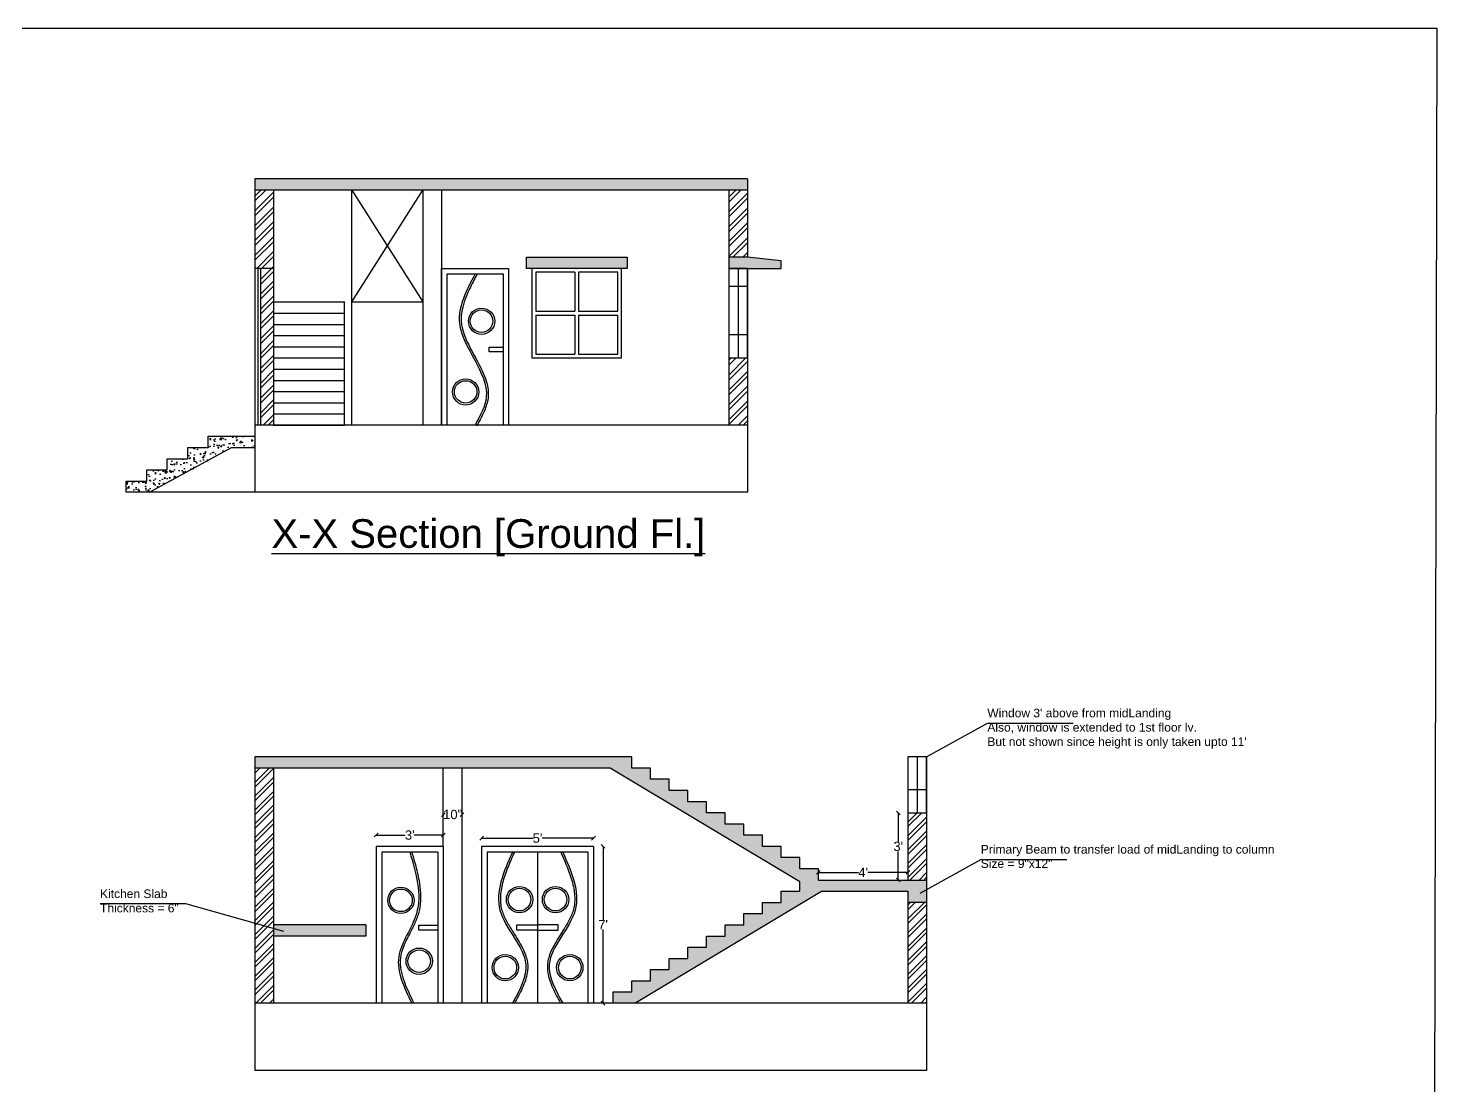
# Model space of a CAD drawing. Header units: inches. Extents: x -7575 to 10804, y -338 to 3076.
# Drawn here: x 3419 to 4174, y 1266 to 1833 of the extents above; entities that cross this region are included whole.
import ezdxf

# ---------------------------------------------------------------- set-up
doc = ezdxf.new("R2010")
doc.units = ezdxf.units.IN
doc.header["$MEASUREMENT"] = 0
doc.layers.get('0').update_dxf_attribs({"true_color": 0xfafafa})
doc.layers.add('W', color=60, linetype='Continuous')
doc.styles.get("Standard").update_dxf_attribs({"font": 'arial.ttf'})
doc.dimstyles.get("Standard").update_dxf_attribs({"dimtxt": 5, "dimasz": 2, "dimexe": 0.18, "dimexo": 0.0625, "dimgap": 0.09, "dimtad": 0, "dimtih": 1, "dimtoh": 1, "dimdsep": 46, "dimlunit": 3, "dimtxsty": 'Standard', "dimblk": 'OBLIQUE', "dimcen": 2, "dimse1": 1, "dimse2": 1, "dimclrd": 3, "dimadec": 0, "dimazin": 0, "dimtfac": 1, "dimtofl": 0, "dimtmove": 0, "dimatfit": 3, "dimfxl": 1, "dimtolj": 1, "dimtzin": 0, "dimarcsym": 0})
pattern_1 = [(50, (2652.98, 1187.5915), (7.172602, -0.62752), [0.75, -8.25]), (355, (2652.98, 1187.5915), (-1.387513, 7.52192), [0.6, -6.6]), (100.45144, (2653.5775, 1187.539), (5.78509, 6.8944), [0.6374, -7.01142]), (46.1842, (2652.98, 1189.5915), (10.672413, -1.65519), [1.125, -12.375]), (96.6356, (2653.869, 1189.454), (9.34662, 9.74119), [0.9561, -10.51714]), (351.1842, (2652.98, 1189.591), (9.34662, 9.74119), [0.9, -9.9]), (21, (2653.98, 1189.0915), (5.96907, -4.02619), [0.75, -8.25]), (326, (2653.98, 1189.0915), (2.433153, 7.2515), [0.6, -6.6]), (71.45144, (2654.477, 1188.756), (8.402224, 3.22531), [0.6374, -7.01142]), (37.5, (2652.9798, 1187.5915), (0.1215986, 3.3289385), [0, -6.52, 0, -6.7, 0, -6.625]), (7.5, (2652.9798, 1187.5915), (2.630695, 3.944117), [0, -3.82, 0, -6.37, 0, -2.525]), (327.5, (2650.7498, 1187.5915), (5.3382244, -0.2255487), [0, -2.5, 0, -7.8, 0, -10.35]), (317.5, (2649.75, 1187.5915), (5.831862, 1.00105), [0, -3.25, 0, -5.18, 0, -7.35])]
pattern_2 = [(50, (3147.3477, 952.556), (7.172602, -0.62752), [0.75, -8.25]), (355, (3147.348, 952.556), (-1.387513, 7.52192), [0.6, -6.6]), (100.45144, (3147.9454, 952.504), (5.78509, 6.8944), [0.6374, -7.01142]), (46.1842, (3147.348, 954.556), (10.67241, -1.65519), [1.125, -12.375]), (96.6356, (3148.237, 954.418), (9.34662, 9.74119), [0.9561, -10.51714]), (351.1842, (3147.348, 954.556), (9.34662, 9.74119), [0.9, -9.9]), (21, (3148.3477, 954.056), (5.96907, -4.02619), [0.75, -8.25]), (326, (3148.348, 954.056), (2.433153, 7.2515), [0.6, -6.6]), (71.45144, (3148.845, 953.721), (8.402224, 3.22531), [0.6374, -7.01142]), (37.5, (3147.3477, 952.5562), (0.1215986, 3.3289385), [0, -6.52, 0, -6.7, 0, -6.625]), (7.5, (3147.3477, 952.5562), (2.630695, 3.944117), [0, -3.82, 0, -6.37, 0, -2.525]), (327.5, (3145.1177, 952.5562), (5.3382244, -0.225549), [0, -2.5, 0, -7.8, 0, -10.35]), (317.5, (3144.1177, 952.556), (5.831862, 1.00105), [0, -3.25, 0, -5.18, 0, -7.35])]

# ---------------------------------------------------------------- blocks, each defined once
blk = doc.blocks.new('_Oblique')
at = {"color": 0, "linetype": 'ByBlock', "lineweight": -2}
blk.add_line((-0.5, -0.5), (0.5, 0.5), dxfattribs=at)
blk = doc.blocks.new('*D111')
at = {"color": 3, "lineweight": -2, "transparency": 16777216}
for p, q in [((3885.08, 1412.6), (3885.08, 1397.25)), ((3885.08, 1376.6), (3885.08, 1391.96))]:
    blk.add_line(p, q, dxfattribs=at)
at = {"layer": 'Defpoints', "color": 0, "transparency": 16777216}
for p in [(3885.08, 1412.6), (3890.26, 1412.6), (3890.26, 1376.6)]:
    blk.add_point(p, dxfattribs=at)
at = {"color": 3, "lineweight": -2, "transparency": 16777216, "xscale": 2, "yscale": 2, "zscale": 2}
for p, rotation in [((3885.08, 1412.6), 90), ((3885.08, 1376.6), 270)]:
    blk.add_blockref('_Oblique', p, dxfattribs=dict(at, rotation=rotation))
at = {"color": 0, "transparency": 16777216, "insert": (3885.08, 1394.6), "char_height": 5, "attachment_point": 5}
blk.add_mtext("\\A1;3'", dxfattribs=at)
blk = doc.blocks.new('*D112')
at = {"color": 3, "lineweight": -2, "transparency": 16777216}
for p, q in [((3726.86, 1394.6), (3726.86, 1355.19)), ((3726.86, 1310.6), (3726.86, 1350.01))]:
    blk.add_line(p, q, dxfattribs=at)
at = {"layer": 'Defpoints', "color": 0, "transparency": 16777216}
for p in [(3721.76, 1394.6), (3726.86, 1394.6), (3721.76, 1310.6)]:
    blk.add_point(p, dxfattribs=at)
at = {"color": 3, "lineweight": -2, "transparency": 16777216, "xscale": 2, "yscale": 2, "zscale": 2}
for p, rotation in [((3726.86, 1394.6), 90), ((3726.86, 1310.6), 270)]:
    blk.add_blockref('_Oblique', p, dxfattribs=dict(at, rotation=rotation))
at = {"color": 0, "transparency": 16777216, "insert": (3726.86, 1352.6), "char_height": 5, "attachment_point": 5}
blk.add_mtext("\\A1;7'", dxfattribs=at)
blk = doc.blocks.new('*D113')
at = {"color": 3, "lineweight": -2, "transparency": 16777216}
for p, q in [((3842.26, 1380.7), (3863.77, 1380.7)), ((3890.26, 1380.7), (3868.75, 1380.7))]:
    blk.add_line(p, q, dxfattribs=at)
at = {"layer": 'Defpoints', "color": 0, "transparency": 16777216}
for p in [(3842.26, 1376.6), (3890.26, 1380.7), (3890.26, 1376.6)]:
    blk.add_point(p, dxfattribs=at)
at = {"color": 3, "lineweight": -2, "transparency": 16777216, "xscale": 2, "yscale": 2, "zscale": 2, "rotation": 180}
blk.add_blockref('_Oblique', (3842.26, 1380.7), dxfattribs=at)
at = {"color": 3, "lineweight": -2, "transparency": 16777216, "xscale": 2, "yscale": 2, "zscale": 2}
blk.add_blockref('_Oblique', (3890.26, 1380.7), dxfattribs=at)
at = {"color": 0, "transparency": 16777216, "insert": (3866.26, 1380.7), "char_height": 5, "attachment_point": 5}
blk.add_mtext("\\A1;4'", dxfattribs=at)
blk = doc.blocks.new('*D114')
at = {"color": 3, "lineweight": -2, "transparency": 16777216}
for p, q in [((3661.76, 1399.05), (3689.37, 1399.05)), ((3721.76, 1399.05), (3694.15, 1399.05))]:
    blk.add_line(p, q, dxfattribs=at)
at = {"layer": 'Defpoints', "color": 0, "transparency": 16777216}
for p in [(3661.76, 1399.05), (3661.76, 1394.6), (3721.76, 1394.6)]:
    blk.add_point(p, dxfattribs=at)
at = {"color": 3, "lineweight": -2, "transparency": 16777216, "xscale": 2, "yscale": 2, "zscale": 2, "rotation": 180}
blk.add_blockref('_Oblique', (3661.76, 1399.05), dxfattribs=at)
at = {"color": 3, "lineweight": -2, "transparency": 16777216, "xscale": 2, "yscale": 2, "zscale": 2}
blk.add_blockref('_Oblique', (3721.76, 1399.05), dxfattribs=at)
at = {"color": 0, "transparency": 16777216, "insert": (3691.76, 1399.05), "char_height": 5, "attachment_point": 5}
blk.add_mtext("\\A1;5'", dxfattribs=at)
blk = doc.blocks.new('*D115')
at = {"color": 3, "lineweight": -2, "transparency": 16777216}
for p, q in [((3605.26, 1400.68), (3620.87, 1400.68)), ((3641.26, 1400.68), (3625.65, 1400.68))]:
    blk.add_line(p, q, dxfattribs=at)
at = {"layer": 'Defpoints', "color": 0, "transparency": 16777216}
for p in [(3605.26, 1400.68), (3605.26, 1394.6), (3641.26, 1394.6)]:
    blk.add_point(p, dxfattribs=at)
at = {"color": 3, "lineweight": -2, "transparency": 16777216, "xscale": 2, "yscale": 2, "zscale": 2, "rotation": 180}
blk.add_blockref('_Oblique', (3605.26, 1400.68), dxfattribs=at)
at = {"color": 3, "lineweight": -2, "transparency": 16777216, "xscale": 2, "yscale": 2, "zscale": 2}
blk.add_blockref('_Oblique', (3641.26, 1400.68), dxfattribs=at)
at = {"color": 0, "transparency": 16777216, "insert": (3623.26, 1400.68), "char_height": 5, "attachment_point": 5}
blk.add_mtext("\\A1;3'", dxfattribs=at)
blk = doc.blocks.new('*D116')
at = {"color": 3, "lineweight": -2, "transparency": 16777216}
for p, q in [((3641.26, 1411.7), (3641.59, 1411.7)), ((3651.26, 1411.7), (3650.93, 1411.7))]:
    blk.add_line(p, q, dxfattribs=at)
at = {"layer": 'Defpoints', "color": 0, "transparency": 16777216}
for p in [(3641.26, 1411.7), (3641.26, 1409.1), (3651.26, 1409.1)]:
    blk.add_point(p, dxfattribs=at)
at = {"color": 3, "lineweight": -2, "transparency": 16777216, "xscale": 2, "yscale": 2, "zscale": 2, "rotation": 180}
blk.add_blockref('_Oblique', (3641.26, 1411.7), dxfattribs=at)
at = {"color": 3, "lineweight": -2, "transparency": 16777216, "xscale": 2, "yscale": 2, "zscale": 2}
blk.add_blockref('_Oblique', (3651.26, 1411.7), dxfattribs=at)
at = {"color": 0, "transparency": 16777216, "insert": (3646.26, 1411.7), "char_height": 5, "attachment_point": 5}
blk.add_mtext('\\A1;10"', dxfattribs=at)

msp = doc.modelspace()

# ---------------------------------------------------------------- hatches: boundary and pattern name
h = msp.add_hatch()
h.set_pattern_fill('AR-CONC', color=256)
h.set_pattern_definition(pattern_2)
h.paths.add_polyline_path([(3739.761, 1710.419), (3685.761, 1710.419), (3685.761, 1704.419), (3688.761, 1704.419), (3736.761, 1704.419), (3739.761, 1704.419)])
h.paths.add_polyline_path([(3822.261, 1708.419), (3804.261, 1710.419), (3804.261, 1704.419), (3822.261, 1704.419)])
h.paths.add_polyline_path([(3804.261, 1710.419), (3794.261, 1710.419), (3794.261, 1704.419), (3804.261, 1704.419)])
h.paths.add_polyline_path([(3804.261, 1752.419), (3540.261, 1752.419), (3540.261, 1746.419), (3804.261, 1746.419)])
h = msp.add_hatch()
h.set_pattern_fill('ANSI32', color=256, scale=15)
h.set_pattern_definition([(45, (3147.3477, 952.556), (-3.977476, 3.977476), []), (45, (3149.9993, 952.556), (-3.977476, 3.977476), [])])
h.paths.add_polyline_path([(3550.261, 1746.419), (3540.261, 1746.419), (3540.261, 1704.419), (3550.261, 1704.419)])
h.paths.add_polyline_path([(3550.261, 1704.419), (3543.261, 1704.419), (3543.261, 1620.419), (3550.261, 1620.419)])
h.paths.add_polyline_path([(3804.261, 1746.419), (3794.261, 1746.419), (3794.261, 1710.419), (3804.261, 1710.419)])
h.paths.add_polyline_path([(3804.261, 1656.419), (3794.261, 1656.419), (3794.261, 1620.419), (3804.261, 1620.419)])
h = msp.add_hatch()
h.set_pattern_fill('AR-CONC', color=256)
h.set_pattern_definition(pattern_2)
h.paths.add_polyline_path([(3540.261, 1614.419), (3515.261, 1614.419), (3515.261, 1608.419), (3504.261, 1608.419), (3504.261, 1602.419), (3493.261, 1602.419), (3493.261, 1596.419), (3482.261, 1596.419), (3482.261, 1590.419), (3471.261, 1590.419), (3471.261, 1584.419), (3483.791, 1584.419), (3527.791, 1608.419), (3540.261, 1608.419)])
h = msp.add_hatch()
h.set_pattern_fill('AR-CONC', color=256)
h.set_pattern_definition(pattern_1)
h.paths.add_polyline_path([(3802.261, 1406.601), (3792.261, 1406.601), (3792.261, 1412.601), (3782.261, 1412.601), (3782.261, 1418.601), (3772.261, 1418.601), (3772.261, 1424.601), (3762.261, 1424.601), (3762.261, 1430.601), (3752.261, 1430.601), (3752.261, 1436.601), (3742.261, 1436.601), (3742.261, 1442.601), (3540.261, 1442.601), (3540.261, 1436.601), (3730.6, 1436.601), (3832.261, 1375.604), (3832.261, 1376.601), (3842.261, 1376.601), (3842.261, 1382.601), (3832.261, 1382.601), (3832.261, 1388.601), (3822.261, 1388.601), (3822.261, 1394.601), (3812.261, 1394.601), (3812.261, 1400.601), (3802.261, 1400.601)])
h.paths.add_polyline_path([(3890.261, 1376.601), (3842.261, 1376.601), (3832.261, 1376.601), (3832.261, 1375.604), (3832.261, 1370.601), (3822.261, 1370.601), (3822.261, 1364.601), (3812.261, 1364.601), (3812.261, 1358.601), (3802.261, 1358.601), (3802.261, 1352.601), (3792.261, 1352.601), (3792.261, 1346.601), (3782.261, 1346.601), (3782.261, 1340.601), (3772.261, 1340.601), (3772.261, 1334.601), (3762.261, 1334.601), (3762.261, 1328.601), (3752.261, 1328.601), (3752.261, 1322.601), (3742.261, 1322.601), (3742.261, 1316.601), (3732.261, 1316.601), (3732.261, 1310.601), (3743.923, 1310.601), (3843.923, 1370.601), (3890.261, 1370.601)])
h.paths.add_polyline_path([(3599.801, 1352.601), (3550.261, 1352.601), (3550.261, 1346.601), (3599.801, 1346.601)])
h = msp.add_hatch()
h.set_pattern_fill('AR-CONC', color=256)
h.set_pattern_definition(pattern_1)
h.paths.add_polyline_path([(3900.261, 1376.601), (3890.261, 1376.601), (3842.261, 1376.601), (3842.261, 1382.601), (3832.261, 1382.601), (3832.261, 1388.601), (3822.261, 1388.601), (3822.261, 1394.601), (3812.261, 1394.601), (3812.261, 1400.601), (3802.261, 1400.601), (3802.261, 1406.601), (3792.261, 1406.601), (3792.261, 1412.601), (3782.261, 1412.601), (3782.261, 1418.601), (3772.261, 1418.601), (3772.261, 1424.601), (3762.261, 1424.601), (3762.261, 1430.601), (3752.261, 1430.601), (3752.261, 1436.601), (3742.261, 1436.601), (3742.261, 1442.601), (3540.261, 1442.601), (3540.261, 1436.601), (3730.6, 1436.601), (3832.261, 1375.604), (3832.261, 1370.601), (3822.261, 1370.601), (3822.261, 1364.601), (3812.261, 1364.601), (3812.261, 1358.601), (3802.261, 1358.601), (3802.261, 1352.601), (3792.261, 1352.601), (3792.261, 1346.601), (3782.261, 1346.601), (3782.261, 1340.601), (3772.261, 1340.601), (3772.261, 1334.601), (3762.261, 1334.601), (3762.261, 1328.601), (3752.261, 1328.601), (3752.261, 1322.601), (3742.261, 1322.601), (3742.261, 1316.601), (3732.261, 1316.601), (3732.261, 1310.601), (3743.923, 1310.601), (3843.923, 1370.601), (3890.261, 1370.601), (3890.261, 1364.601), (3900.261, 1364.601)])
h = msp.add_hatch()
h.set_pattern_fill('ANSI32', color=256, scale=14)
h.set_pattern_definition([(45, (2652.98, 1187.5915), (-3.71231, 3.71231), []), (45, (2655.4547, 1187.5915), (-3.71231, 3.71231), [])])
h.paths.add_polyline_path([(3900.261, 1412.601), (3890.261, 1412.601), (3890.261, 1376.601), (3900.261, 1376.601)])
h.paths.add_polyline_path([(3900.261, 1364.601), (3890.261, 1364.601), (3890.261, 1310.601), (3900.261, 1310.601)])
h.paths.add_polyline_path([(3550.261, 1436.601), (3540.261, 1436.601), (3540.261, 1310.601), (3550.261, 1310.601)])

# ---------------------------------------------------------------- linework, layer by layer
for p, q in [((3540.261, 1752.419), (3540.261, 1584.419)), ((3804.261, 1752.419), (3540.261, 1752.419)), ((3804.261, 1752.419), (3804.261, 1710.419)), ((3804.261, 1746.419), (3540.261, 1746.419)), ((3550.261, 1746.419), (3550.261, 1620.419)), ((3592.261, 1686.419), (3592.261, 1746.419)), ((3592.261, 1686.419), (3630.261, 1746.419)), ((3592.261, 1746.419), (3630.261, 1686.419)), ((3630.261, 1746.419), (3630.261, 1620.419)), ((3640.261, 1746.419), (3640.261, 1620.419)), ((3794.261, 1746.419), (3794.261, 1620.419)), ((3685.761, 1704.419), (3685.761, 1710.419)), ((3685.761, 1710.419), (3739.761, 1710.419)), ((3739.761, 1710.419), (3739.761, 1704.419)), ((3804.261, 1710.419), (3794.261, 1710.419)), ((3794.261, 1710.419), (3794.261, 1704.419)), ((3822.261, 1708.419), (3804.261, 1710.419)), ((3822.261, 1704.419), (3822.261, 1708.419)), ((3550.261, 1704.419), (3540.261, 1704.419)), ((3543.261, 1704.419), (3543.261, 1620.419)), ((3643.261, 1620.419), (3643.261, 1701.419)), ((3643.261, 1701.419), (3673.261, 1701.419)), ((3673.261, 1701.419), (3673.261, 1620.419)), ((3676.261, 1704.419), (3676.261, 1620.419)), ((3688.761, 1704.419), (3685.761, 1704.419)), ((3690.761, 1702.419), (3690.761, 1681.419)), ((3711.761, 1702.419), (3690.761, 1702.419)), ((3711.761, 1702.419), (3711.761, 1681.419)), ((3734.761, 1702.419), (3713.761, 1702.419)), ((3713.761, 1702.419), (3713.761, 1681.419)), ((3734.761, 1681.419), (3734.761, 1702.419)), ((3739.761, 1704.419), (3736.761, 1704.419)), ((3804.261, 1704.419), (3794.261, 1704.419)), ((3794.261, 1704.419), (3804.261, 1704.419)), ((3804.261, 1704.419), (3822.261, 1704.419)), ((3804.261, 1704.419), (3804.261, 1584.419)), ((3550.261, 1686.419), (3588.261, 1686.419)), ((3588.261, 1680.419), (3588.261, 1686.419)), ((3588.261, 1620.419), (3588.261, 1686.419)), ((3592.261, 1620.419), (3592.261, 1686.419)), ((3592.261, 1686.419), (3630.261, 1686.419)), ((3550.261, 1680.419), (3588.261, 1680.419)), ((3588.261, 1674.419), (3588.261, 1680.419)), ((3690.761, 1681.419), (3711.761, 1681.419)), ((3690.761, 1679.419), (3711.761, 1679.419)), ((3690.761, 1679.419), (3690.761, 1658.419)), ((3711.761, 1679.419), (3711.761, 1658.419)), ((3713.761, 1681.419), (3734.761, 1681.419)), ((3713.761, 1679.419), (3734.761, 1679.419)), ((3713.761, 1679.419), (3713.761, 1658.419)), ((3734.761, 1658.419), (3734.761, 1679.419)), ((3550.261, 1674.419), (3588.261, 1674.419)), ((3588.261, 1668.419), (3588.261, 1674.419)), ((3550.261, 1668.419), (3588.261, 1668.419)), ((3550.261, 1662.419), (3588.261, 1662.419)), ((3588.261, 1662.419), (3588.261, 1668.419)), ((3588.261, 1656.419), (3588.261, 1662.419)), ((3550.261, 1656.419), (3588.261, 1656.419)), ((3588.261, 1650.419), (3588.261, 1656.419)), ((3690.761, 1658.419), (3711.761, 1658.419)), ((3713.761, 1658.419), (3734.761, 1658.419)), ((3550.261, 1650.419), (3588.261, 1650.419)), ((3588.261, 1644.419), (3588.261, 1650.419)), ((3550.261, 1644.419), (3588.261, 1644.419)), ((3550.261, 1638.419), (3588.261, 1638.419)), ((3588.261, 1638.419), (3588.261, 1644.419)), ((3588.261, 1632.419), (3588.261, 1638.419)), ((3550.261, 1632.419), (3588.261, 1632.419)), ((3588.261, 1626.419), (3588.261, 1632.419)), ((3550.261, 1626.419), (3588.261, 1626.419)), ((3588.261, 1620.419), (3588.261, 1626.419)), ((3804.261, 1620.419), (3540.261, 1620.419)), ((3550.261, 1620.419), (3588.261, 1620.419)), ((3676.261, 1620.419), (3640.261, 1620.419)), ((3483.791, 1584.419), (3527.791, 1608.419)), ((3504.261, 1602.419), (3504.261, 1608.419)), ((3504.261, 1608.419), (3515.261, 1608.419)), ((3515.261, 1608.419), (3515.261, 1614.419)), ((3515.261, 1614.419), (3540.261, 1614.419)), ((3527.791, 1608.419), (3540.261, 1608.419)), ((3493.261, 1596.419), (3493.261, 1602.419)), ((3493.261, 1602.419), (3504.261, 1602.419)), ((3482.261, 1590.419), (3482.261, 1596.419)), ((3482.261, 1596.419), (3493.261, 1596.419)), ((3471.261, 1584.419), (3471.261, 1590.419)), ((3471.261, 1590.419), (3482.261, 1590.419)), ((3483.791, 1584.419), (3471.261, 1584.419)), ((3540.261, 1584.419), (3483.791, 1584.419)), ((3804.261, 1584.419), (3540.261, 1584.419)), ((3900.261, 1442.601), (3932.888, 1460.759)), ((3932.888, 1460.759), (3978.862, 1460.759)), ((3540.261, 1442.601), (3540.261, 1274.601)), ((3742.261, 1442.601), (3540.261, 1442.601)), ((3742.261, 1436.601), (3742.261, 1442.601)), ((3890.261, 1442.601), (3890.261, 1376.601)), ((3900.261, 1442.601), (3890.261, 1442.601)), ((3900.261, 1442.601), (3900.261, 1274.601)), ((3730.6, 1436.601), (3540.261, 1436.601)), ((3550.261, 1436.601), (3550.261, 1310.601)), ((3641.261, 1394.601), (3641.261, 1436.601)), ((3651.261, 1436.601), (3651.261, 1310.601)), ((3832.261, 1375.604), (3730.6, 1436.601)), ((3752.261, 1436.601), (3742.261, 1436.601)), ((3752.261, 1436.601), (3742.261, 1436.601)), ((3752.261, 1430.601), (3752.261, 1436.601)), ((3762.261, 1430.601), (3752.261, 1430.601)), ((3762.261, 1424.601), (3762.261, 1430.601)), ((3772.261, 1424.601), (3762.261, 1424.601)), ((3772.261, 1418.601), (3772.261, 1424.601)), ((3782.261, 1418.601), (3772.261, 1418.601)), ((3782.261, 1412.601), (3782.261, 1418.601)), ((3792.261, 1412.601), (3782.261, 1412.601)), ((3792.261, 1406.601), (3792.261, 1412.601)), ((3890.261, 1412.601), (3900.261, 1412.601)), ((3802.261, 1406.601), (3792.261, 1406.601)), ((3802.261, 1400.601), (3802.261, 1406.601)), ((3812.261, 1400.601), (3802.261, 1400.601)), ((3812.261, 1394.601), (3812.261, 1400.601)), ((3641.261, 1394.601), (3605.261, 1394.601)), ((3605.261, 1394.601), (3605.261, 1310.601)), ((3638.261, 1391.601), (3608.261, 1391.601)), ((3608.261, 1391.601), (3608.261, 1310.601)), ((3638.261, 1391.601), (3638.261, 1310.601)), ((3641.261, 1394.601), (3641.261, 1310.601)), ((3661.761, 1394.601), (3661.761, 1310.601)), ((3721.761, 1394.601), (3661.761, 1394.601)), ((3691.761, 1391.601), (3664.761, 1391.601)), ((3664.761, 1391.601), (3664.761, 1310.601)), ((3691.761, 1391.601), (3691.761, 1310.601)), ((3718.761, 1391.601), (3691.761, 1391.601)), ((3718.761, 1391.601), (3718.761, 1310.601)), ((3721.761, 1394.601), (3721.761, 1310.601)), ((3822.261, 1394.601), (3812.261, 1394.601)), ((3822.261, 1388.601), (3822.261, 1394.601)), ((3832.261, 1388.601), (3822.261, 1388.601)), ((3832.261, 1382.601), (3832.261, 1388.601)), ((3842.261, 1382.601), (3832.261, 1382.601)), ((3842.261, 1376.601), (3842.261, 1382.601)), ((3896.754, 1369.53), (3929.38, 1387.688)), ((3929.38, 1387.688), (3975.354, 1387.688)), ((3832.261, 1370.601), (3832.261, 1375.604)), ((3842.261, 1376.601), (3890.261, 1376.601)), ((3890.261, 1376.601), (3900.261, 1376.601)), ((3900.261, 1376.601), (3900.261, 1364.601)), ((3743.923, 1310.601), (3843.923, 1370.601)), ((3822.261, 1364.601), (3822.261, 1370.601)), ((3822.261, 1370.601), (3832.261, 1370.601)), ((3843.923, 1370.601), (3890.261, 1370.601)), ((3890.261, 1370.601), (3890.261, 1310.601)), ((3812.261, 1358.601), (3812.261, 1364.601)), ((3812.261, 1364.601), (3822.261, 1364.601)), ((3900.261, 1364.601), (3890.261, 1364.601)), ((3599.801, 1352.601), (3550.261, 1352.601)), ((3599.801, 1352.601), (3599.801, 1346.601)), ((3792.261, 1346.601), (3792.261, 1352.601)), ((3792.261, 1352.601), (3802.261, 1352.601)), ((3802.261, 1352.601), (3802.261, 1358.601)), ((3802.261, 1358.601), (3812.261, 1358.601)), ((3599.801, 1346.601), (3550.261, 1346.601)), ((3782.261, 1340.601), (3782.261, 1346.601)), ((3782.261, 1346.601), (3792.261, 1346.601)), ((3772.261, 1334.601), (3772.261, 1340.601)), ((3772.261, 1340.601), (3782.261, 1340.601)), ((3762.261, 1328.601), (3762.261, 1334.601)), ((3762.261, 1334.601), (3772.261, 1334.601)), ((3742.261, 1316.601), (3742.261, 1322.601)), ((3742.261, 1322.601), (3752.261, 1322.601)), ((3752.261, 1322.601), (3752.261, 1328.601)), ((3752.261, 1328.601), (3762.261, 1328.601)), ((3732.261, 1310.601), (3732.261, 1316.601)), ((3732.261, 1316.601), (3742.261, 1316.601)), ((3900.261, 1310.601), (3540.261, 1310.601)), ((3900.261, 1274.601), (3540.261, 1274.601))]:
    msp.add_line(p, q)
at = {"color": 1}
msp.add_line((3541.822, 1704.419), (3541.822, 1620.419), dxfattribs=at)
for points in [[(2552.838, 1833.174), (4173.748, 1833.174), (4171.684, 840.572), (2550.774, 840.572)], [(3688.761, 1656.419), (3736.761, 1656.419), (3736.761, 1704.419), (3688.761, 1704.419)], [(3665.86, 1662.152), (3673.261, 1662.152), (3673.261, 1659.687), (3665.86, 1659.687)], [(3628.109, 1352.387), (3638.261, 1352.387), (3638.261, 1349.815), (3628.109, 1349.815)], [(3680.717, 1352.54), (3691.761, 1352.54), (3691.761, 1349.662), (3680.717, 1349.662)], [(3702.805, 1352.54), (3691.761, 1352.54), (3691.761, 1349.662), (3702.805, 1349.662)]]:
    msp.add_lwpolyline(points, close=True)
for points in [[(3640.261, 1620.419), (3640.261, 1704.419), (3676.261, 1704.419), (3676.261, 1620.419)], [(3555.72, 1348.939), (3503.289, 1363.87), (3457.315, 1363.87)]]:
    msp.add_lwpolyline(points)
for centre, radius in [((3661.766, 1676.105), 7.038), ((3661.766, 1676.105), 6.038), ((3653.224, 1638.203), 7.038), ((3653.224, 1638.203), 6.038), ((3618.552, 1365.716), 7.057), ((3618.552, 1365.716), 6.057), ((3682.114, 1366.112), 7.057), ((3682.114, 1366.112), 6.057), ((3701.409, 1366.112), 7.057), ((3701.409, 1366.112), 6.057), ((3628.335, 1333.096), 7.057), ((3628.335, 1333.096), 6.057), ((3674.484, 1329.664), 7.057), ((3709.038, 1329.664), 7.057), ((3674.484, 1329.664), 6.057), ((3709.038, 1329.664), 6.057)]:
    msp.add_circle(centre, radius)
for points in [[(3658.261, 1701.419), (3649.912, 1675.113), (3664.27, 1635.491), (3658.261, 1620.419)], [(3623.261, 1391.601), (3626.806, 1358.472), (3617.331, 1335.481), (3624.324, 1310.601)], [(3678.261, 1391.601), (3671.624, 1360.395), (3685.451, 1331.332), (3678.299, 1310.601)], [(3705.261, 1391.601), (3711.899, 1360.395), (3698.072, 1331.332), (3705.224, 1310.601)]]:
    msp.add_spline(points, degree=3)
for points, knots in [([(3659.146, 1700.954), (3658.815, 1700.324), (3658.485, 1699.696), (3657.5, 1697.813), (3656.854, 1696.56), (3654.991, 1692.813), (3653.852, 1690.329), (3652.258, 1686.007), (3651.703, 1684.16), (3651.047, 1680.934), (3650.868, 1679.548), (3650.776, 1677.121), (3650.81, 1676.077), (3651.042, 1673.991), (3651.241, 1672.942), (3652.291, 1668.814), (3653.666, 1665.694), (3656.865, 1659.408), (3658.687, 1656.243), (3661.997, 1649.871), (3663.487, 1646.663), (3664.792, 1642.043), (3665.076, 1640.668), (3665.353, 1638.11), (3665.383, 1636.929), (3665.209, 1634.593), (3665.008, 1633.447), (3664.431, 1631.178), (3664.055, 1630.053), (3662.423, 1625.888), (3660.769, 1622.896), (3659.137, 1619.936)], [0, 0, 0, 0, 1.9764695, 1.9764695, 5.9294086, 5.9294086, 13.8352867, 13.8352867, 19.8011011, 19.8011011, 24.3399832, 24.3399832, 27.7994721, 27.7994721, 31.258961, 31.258961, 41.3546489, 41.3546489, 51.4503368, 51.4503368, 61.5460247, 61.5460247, 65.7872431, 65.7872431, 69.3899246, 69.3899246, 72.8938931, 72.8938931, 76.3978616, 76.3978616, 85.9679444, 85.9679444, 85.9679444, 85.9679444]), ([(3624.304, 1391.601), (3624.496, 1390.956), (3624.687, 1390.311), (3625.312, 1388.184), (3625.741, 1386.701), (3626.965, 1382.252), (3627.697, 1379.284), (3628.625, 1374.087), (3628.907, 1371.853), (3629.097, 1368.091), (3629.092, 1366.557), (3628.892, 1363.644), (3628.714, 1362.264), (3628.243, 1359.912), (3627.996, 1358.934), (3627.396, 1356.993), (3627.045, 1356.035), (3625.887, 1353.19), (3624.975, 1351.333), (3622.729, 1346.919), (3621.375, 1344.386), (3619.729, 1340.541), (3619.237, 1339.212), (3618.621, 1337.001), (3618.429, 1336.116), (3618.183, 1334.346), (3618.126, 1333.454), (3618.133, 1330.754), (3618.375, 1328.923), (3619.222, 1325.203), (3619.827, 1323.316), (3621.849, 1318), (3623.53, 1314.53), (3625.224, 1311.037), (3625.224, 1311.037), (3625.225, 1311.036), (3625.225, 1311.036), (3625.295, 1310.891), (3625.365, 1310.746), (3625.436, 1310.601)], [0.2791512, 0.2791512, 0.2791512, 0.2791512, 2.1783169, 2.1783169, 6.5349506, 6.5349506, 15.2482181, 15.2482181, 21.8471286, 21.8471286, 26.4173535, 26.4173535, 30.5686635, 30.5686635, 33.5431076, 33.5431076, 36.5175518, 36.5175518, 42.4664401, 42.4664401, 50.8427203, 50.8427203, 55.3048162, 55.3048162, 58.3044554, 58.3044554, 61.3040946, 61.3040946, 67.303373, 67.303373, 73.3026513, 73.3026513, 84.028783, 84.028783, 84.028783, 84.0301844, 84.0301844, 84.0301844, 84.4754471, 84.4754471, 84.4754471, 84.4754471]), ([(3679.354, 1391.601), (3679.295, 1391.467), (3679.236, 1391.333), (3679.177, 1391.2), (3679.177, 1391.199), (3679.177, 1391.199), (3679.177, 1391.199), (3678.877, 1390.516), (3678.577, 1389.834), (3677.685, 1387.791), (3677.1, 1386.432), (3675.416, 1382.373), (3674.392, 1379.688), (3672.78, 1374.382), (3672.195, 1371.761), (3671.702, 1366.634), (3671.794, 1364.129), (3672.544, 1360.735), (3672.823, 1359.797), (3673.513, 1357.917), (3673.921, 1356.976), (3675.288, 1354.154), (3676.393, 1352.272), (3679.185, 1347.77), (3680.931, 1345.146), (3683.719, 1340.26), (3684.831, 1338.009), (3685.898, 1334.669), (3686.153, 1333.63), (3686.451, 1331.66), (3686.514, 1330.729), (3686.49, 1328.873), (3686.406, 1327.945), (3685.822, 1324.22), (3684.834, 1321.436), (3682.371, 1315.964), (3680.907, 1313.273), (3679.44, 1310.601)], [-0.4015095, -0.4015095, -0.4015095, -0.4015095, -0.0010918, -0.0010918, -0.0010918, 0, 0, 0, 2.0445211, 2.0445211, 6.1335633, 6.1335633, 14.3116476, 14.3116476, 22.5343269, 22.5343269, 30.7570061, 30.7570061, 33.9354102, 33.9354102, 37.1138144, 37.1138144, 43.4706227, 43.4706227, 52.2877897, 52.2877897, 59.634742, 59.634742, 62.8925215, 62.8925215, 65.7362551, 65.7362551, 68.5799887, 68.5799887, 77.1611065, 77.1611065, 85.517067, 85.517067, 85.517067, 85.517067]), ([(3704.169, 1391.601), (3704.228, 1391.467), (3704.287, 1391.333), (3704.345, 1391.2), (3704.346, 1391.199), (3704.346, 1391.199), (3704.346, 1391.199), (3704.646, 1390.516), (3704.945, 1389.834), (3705.837, 1387.791), (3706.423, 1386.432), (3708.106, 1382.373), (3709.13, 1379.688), (3710.742, 1374.382), (3711.328, 1371.761), (3711.82, 1366.634), (3711.729, 1364.129), (3710.979, 1360.735), (3710.7, 1359.797), (3710.01, 1357.917), (3709.602, 1356.976), (3708.234, 1354.154), (3707.13, 1352.272), (3704.338, 1347.77), (3702.591, 1345.146), (3699.803, 1340.26), (3698.692, 1338.009), (3697.624, 1334.669), (3697.37, 1333.63), (3697.072, 1331.66), (3697.009, 1330.729), (3697.033, 1328.873), (3697.117, 1327.945), (3697.701, 1324.22), (3698.688, 1321.436), (3701.151, 1315.964), (3702.615, 1313.273), (3704.083, 1310.601)], [-0.4015095, -0.4015095, -0.4015095, -0.4015095, -0.0010918, -0.0010918, -0.0010918, 0, 0, 0, 2.0445211, 2.0445211, 6.1335633, 6.1335633, 14.3116476, 14.3116476, 22.5343269, 22.5343269, 30.7570061, 30.7570061, 33.9354102, 33.9354102, 37.1138144, 37.1138144, 43.4706227, 43.4706227, 52.2877897, 52.2877897, 59.634742, 59.634742, 62.8925215, 62.8925215, 65.7362551, 65.7362551, 68.5799887, 68.5799887, 77.1611065, 77.1611065, 85.517067, 85.517067, 85.517067, 85.517067])]:
    msp.add_open_spline(points, degree=3, knots=knots)
at = {"layer": 'W'}
for p, q in [((3799.261, 1704.419), (3799.261, 1656.419)), ((3794.261, 1694.837), (3804.261, 1694.837)), ((3794.261, 1668.983), (3804.261, 1668.983)), ((3895.261, 1442.601), (3895.261, 1412.601)), ((3890.261, 1425.165), (3900.261, 1425.165))]:
    msp.add_line(p, q, dxfattribs=at)
msp.add_lwpolyline([(3804.261, 1656.419), (3804.261, 1704.419), (3794.261, 1704.419), (3794.261, 1656.419)], close=True, dxfattribs=at)
msp.add_lwpolyline([(3890.261, 1442.601), (3890.261, 1412.601), (3900.261, 1412.601), (3900.261, 1442.601)], dxfattribs=at)

# ---------------------------------------------------------------- texts
at = {"attachment_point": 1}
for s, width, gutter_width, insert, char_height in [('{\\LX-X Section [Ground Fl.]}', 18892.24403, 76.8, (3549.136, 1570.002), 15.36), ("Window 3' above from midLanding\\PAlso, window is extended to 1st floor lv.\\PBut not shown since height is only taken upto 11'", 5667.67321, 23.04, (3932.834, 1468.443), 4.608), ('Primary Beam to transfer load of midLanding to column\\PSize = 9"x12"', 5667.67321, 23.04, (3929.326, 1395.372), 4.608), ('Kitchen Slab\\PThickness = 6"', 5667.67321, 23.04, (3457.262, 1371.554), 4.608)]:
    msp.add_mtext_dynamic_manual_height_columns(s, width=width, gutter_width=gutter_width, heights=[0], dxfattribs=dict(at, insert=insert, char_height=char_height))

# ---------------------------------------------------------------- dimensions: what is measured, and where the dimension line sits
for base, p1, p2, picture, middle in [((3641.261, 1411.699), (3651.261, 1409.098), (3641.261, 1409.098), '*D116', (3646.261, 1411.699)), ((3605.261, 1400.677), (3641.261, 1394.601), (3605.261, 1394.601), '*D115', (3623.261, 1400.677)), ((3661.761, 1399.048), (3721.761, 1394.601), (3661.761, 1394.601), '*D114', (3691.761, 1399.048)), ((3890.261, 1380.699), (3842.261, 1376.601), (3890.261, 1376.601), '*D113', (3866.261, 1380.699))]:
    dim = msp.add_linear_dim(base=base, p1=p1, p2=p2, dimstyle='Standard')
    dim.commit()
    dim.dimension.update_dxf_attribs({"geometry": picture, "text_midpoint": middle})
for base, p1, p2, picture, middle in [((3885.082, 1412.601), (3890.261, 1376.601), (3890.261, 1412.601), '*D111', (3885.082, 1394.601)), ((3726.86, 1394.601), (3721.761, 1310.601), (3721.761, 1394.601), '*D112', (3726.86, 1352.601))]:
    dim = msp.add_linear_dim(base=base, p1=p1, p2=p2, angle=90, dimstyle='Standard')
    dim.commit()
    dim.dimension.update_dxf_attribs({"geometry": picture, "text_midpoint": middle})

doc.saveas('drawing.dxf')
